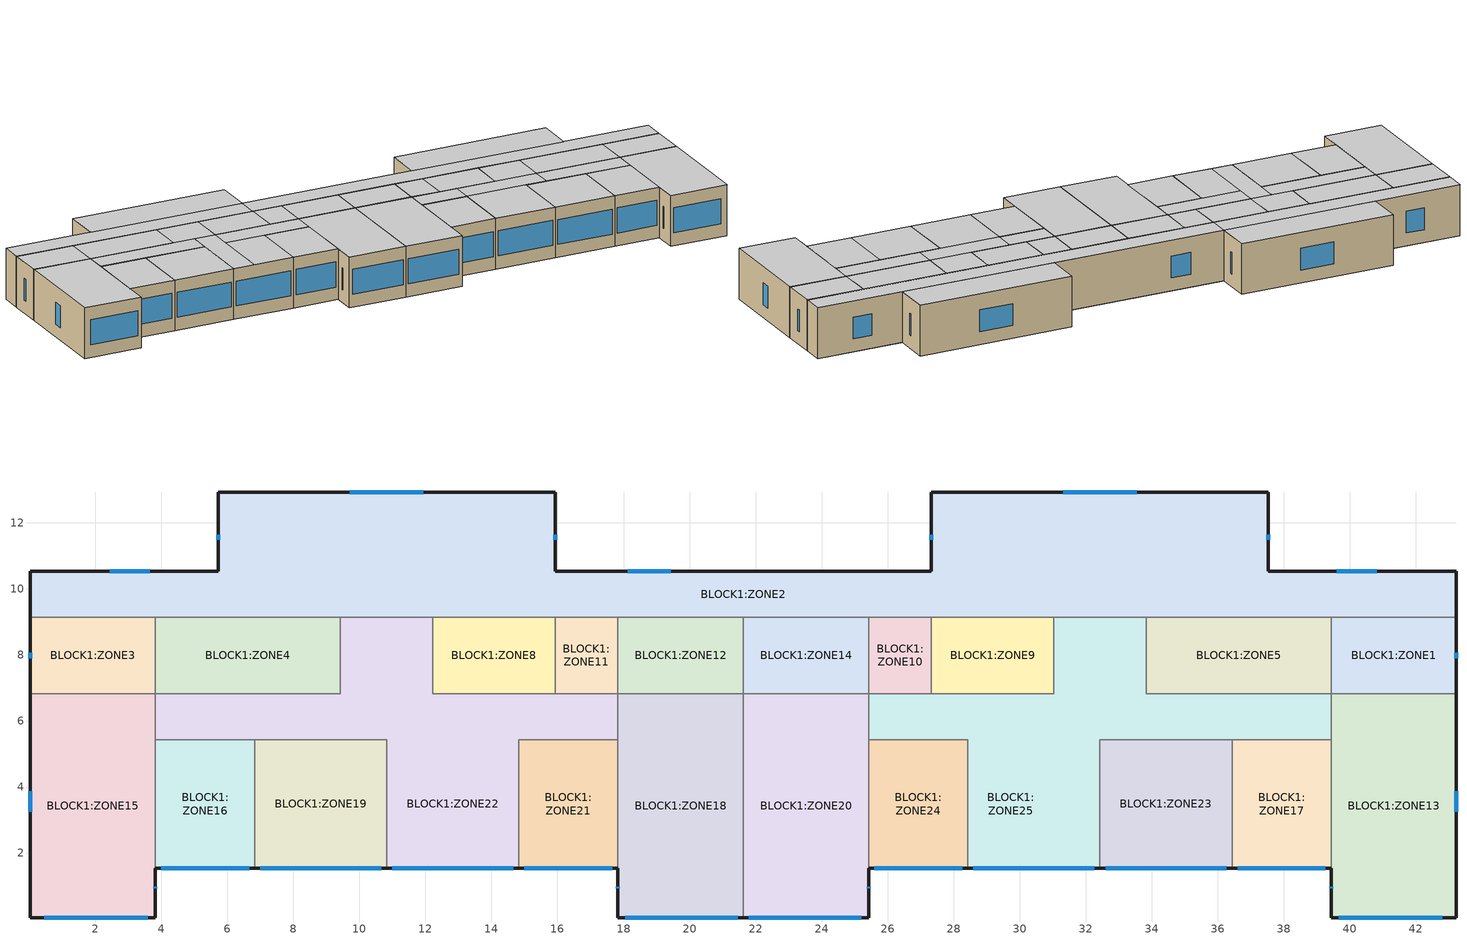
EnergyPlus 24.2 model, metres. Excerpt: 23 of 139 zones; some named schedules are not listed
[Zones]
BLOCK1:ZONE3
 floor ground (Project ground floor): 3.82,6.83 0.03,6.83 0.03,9.14 3.82,9.14 z0
 wall outside (XIAN_Wenjiaoyuan_22_Wall): 0.03,9.14 0.03,6.83 z0:3.3
 wall to BLOCK1:ZONE4 (Project partition): 3.82,6.83 3.82,9.14 z0:3.3
 wall to BLOCK1:ZONE2 (Project partition): 3.82,9.14 0.03,9.14 z0:3.3
 wall to BLOCK1:ZONE15 (Project partition): 0.03,6.83 3.82,6.83 z0:3.3
 window (XIAN_Wenjiaoyuan_22_ExternalWindows - 1001): 0.03,8.06 0.03,7.91 z0.84:2.26
 ceiling to BLOCK2:ZONE3 (XIAN_Wenjiaoyuan_22_InternalFloor_Reversed): 0.03,6.83 3.82,6.83 3.82,9.14 0.03,9.14 z3.3
BLOCK1:ZONE4
 floor ground (Project ground floor): 9.43,6.83 3.82,6.83 3.82,9.14 9.43,9.14 z0
 wall to BLOCK1:ZONE22 (Project partition_Rev): 3.82,6.83 9.43,6.83 9.43,9.14 z0:3.3
 wall to BLOCK1:ZONE2 (Project partition): 9.43,9.14 3.82,9.14 z0:3.3
 ceiling to BLOCK2:ZONE4 (XIAN_Wenjiaoyuan_22_InternalFloor_Reversed): 3.82,6.83 9.43,6.83 9.43,9.14 3.82,9.14 z3.3
BLOCK1:ZONE2
 floor ground (Project ground floor): 37.53,10.54 27.33,10.54 27.33,12.94 37.53,12.94 z0; 15.93,10.54 5.73,10.54 5.73,12.94 15.93,12.94 z0; 43.23,9.14 0.03,9.14 0.03,10.54 43.23,10.54 z0
 wall outside (XIAN_Wenjiaoyuan_22_Wall): 43.23,9.14 43.23,10.54 37.53,10.54 37.53,12.94 27.33,12.94 27.33,10.54 15.93,10.54 15.93,12.94 5.73,12.94 5.73,10.54 0.03,10.54 0.03,9.14 z0:3.3
 wall to BLOCK1:ZONE22 (Project partition_Rev): 9.43,9.14 12.23,9.14 z0:3.3
 wall to BLOCK1:ZONE8 (Project partition_Rev): 12.23,9.14 15.93,9.14 z0:3.3
 wall to BLOCK1:ZONE11 (Project partition_Rev): 15.93,9.14 17.83,9.14 z0:3.3
 wall to BLOCK1:ZONE12 (Project partition_Rev): 17.83,9.14 21.63,9.14 z0:3.3
 wall to BLOCK1:ZONE14 (Project partition_Rev): 21.63,9.14 25.43,9.14 z0:3.3
 wall to BLOCK1:ZONE10 (Project partition_Rev): 25.43,9.14 27.33,9.14 z0:3.3
 wall to BLOCK1:ZONE9 (Project partition_Rev): 27.33,9.14 31.03,9.14 z0:3.3
 wall to BLOCK1:ZONE25 (Project partition_Rev): 31.03,9.14 33.83,9.14 z0:3.3
 wall to BLOCK1:ZONE5 (Project partition_Rev): 33.83,9.14 39.43,9.14 z0:3.3
 wall to BLOCK1:ZONE1 (Project partition_Rev): 39.43,9.14 43.23,9.14 z0:3.3
 window (XIAN_Wenjiaoyuan_22_ExternalWindows - 1001): 40.82,10.54 39.6,10.54 / 37.53,11.49 37.53,11.64 / 33.54,12.94 31.31,12.94 / 27.33,11.64 27.33,11.49 / 15.93,11.49 15.93,11.64 / 11.94,12.94 9.71,12.94 / 5.73,11.64 5.73,11.49 / 3.65,10.54 2.43,10.54 z0.84:2.26
 window x2 (XIAN_Wenjiaoyuan_22_ExternalWindows - 1001): 19.43,10.54 18.13,10.54 z0.84:2.26
 ceiling to BLOCK2:ZONE2 (XIAN_Wenjiaoyuan_22_InternalFloor_Reversed): 27.33,10.54 37.53,10.54 37.53,12.94 27.33,12.94 z3.3; 15.93,9.14 43.23,9.14 43.23,10.54 15.93,10.54 z3.3; 5.73,10.54 15.93,10.54 15.93,12.94 5.73,12.94 z3.3; 0.03,9.14 15.93,9.14 15.93,10.54 0.03,10.54 z3.3
BLOCK1:ZONE15
 floor ground (Project ground floor): 3.82,0.03 0.03,0.03 0.03,6.83 3.82,6.83 z0
 wall outside (XIAN_Wenjiaoyuan_22_Wall): 0.03,6.83 0.03,0.03 3.82,0.03 3.82,1.53 z0:3.3
 wall to BLOCK1:ZONE22 (Project partition_Rev): 3.82,5.43 3.82,6.83 z0:3.3
 wall to BLOCK1:ZONE16 (Project partition): 3.82,1.53 3.82,5.43 z0:3.3
 window (XIAN_Wenjiaoyuan_22_ExternalWindows - 1001): 0.03,3.88 0.03,3.25 / 3.82,0.93 3.82,0.98 z0.84:2.26; 0.46,0.03 3.6,0.03 z0.84:2.47
 ceiling to BLOCK2:ZONE15 (XIAN_Wenjiaoyuan_22_InternalFloor_Reversed): 0.03,0.03 3.82,0.03 3.82,6.83 0.03,6.83 z3.3
BLOCK1:ZONE22
 floor ground (Project ground floor): 9.43,5.43 3.82,5.43 3.82,6.83 9.43,6.83 z0; 12.23,6.83 9.43,6.83 9.43,9.14 12.23,9.14 z0; 17.83,5.43 14.83,5.43 14.83,6.83 17.83,6.83 z0; 14.83,1.53 10.83,1.53 10.83,5.43 14.83,5.43 z0; 14.83,5.43 9.43,5.43 9.43,6.83 14.83,6.83 z0
 wall outside (XIAN_Wenjiaoyuan_22_Wall): 10.83,1.53 14.83,1.53 z0:3.3
 wall to BLOCK1:ZONE8 (Project partition): 15.93,6.83 12.23,6.83 12.23,9.14 z0:3.3
 wall to BLOCK1:ZONE16 (Project partition): 3.82,5.43 6.83,5.43 z0:3.3
 wall to BLOCK1:ZONE19 (Project partition): 6.83,5.43 10.83,5.43 10.83,1.53 z0:3.3
 wall to BLOCK1:ZONE21 (Project partition): 14.83,1.53 14.83,5.43 17.83,5.43 z0:3.3
 wall to BLOCK1:ZONE18 (Project partition): 17.83,5.43 17.83,6.83 z0:3.3
 wall to BLOCK1:ZONE11 (Project partition): 17.83,6.83 15.93,6.83 z0:3.3
 window (XIAN_Wenjiaoyuan_22_ExternalWindows - 1001): 11,1.53 14.66,1.53 z0.84:2.46
 ceiling to BLOCK2:ZONE22 (XIAN_Wenjiaoyuan_22_InternalFloor_Reversed): 12.23,1.53 14.83,1.53 14.83,5.43 12.23,5.43 z3.3; 12.23,5.43 17.83,5.43 17.83,6.83 12.23,6.83 z3.3; 9.43,6.83 12.23,6.83 12.23,9.14 9.43,9.14 z3.3; 3.82,5.43 10.83,5.43 10.82,6.83 3.82,6.83 z3.3; 10.83,1.53 12.23,1.53 12.23,6.83 10.82,6.83 z3.3
BLOCK1:ZONE8
 floor ground (Project ground floor): 15.93,6.83 12.23,6.83 12.23,9.14 15.93,9.14 z0
 wall to BLOCK1:ZONE11 (Project partition): 15.93,6.83 15.93,9.14 z0:3.3
 ceiling to BLOCK2:ZONE8 (XIAN_Wenjiaoyuan_22_InternalFloor_Reversed): 12.23,6.83 15.93,6.83 15.93,9.14 12.23,9.14 z3.3
BLOCK1:ZONE16
 floor ground (Project ground floor): 6.83,1.53 3.82,1.53 3.82,5.43 6.83,5.43 z0
 wall outside (XIAN_Wenjiaoyuan_22_Wall): 3.82,1.53 6.83,1.53 z0:3.3
 wall to BLOCK1:ZONE19 (Project partition): 6.83,1.53 6.83,5.43 z0:3.3
 window (XIAN_Wenjiaoyuan_22_ExternalWindows - 1001): 3.99,1.53 6.66,1.53 z0.84:2.48
 ceiling to BLOCK2:ZONE16 (XIAN_Wenjiaoyuan_22_InternalFloor_Reversed): 3.82,1.53 6.83,1.53 6.83,5.43 3.82,5.43 z3.3
BLOCK1:ZONE19
 floor ground (Project ground floor): 10.83,1.53 6.83,1.53 6.83,5.43 10.83,5.43 z0
 wall outside (XIAN_Wenjiaoyuan_22_Wall): 6.83,1.53 10.83,1.53 z0:3.3
 window (XIAN_Wenjiaoyuan_22_ExternalWindows - 1001): 7,1.53 10.66,1.53 z0.84:2.46
 ceiling to BLOCK2:ZONE19 (XIAN_Wenjiaoyuan_22_InternalFloor_Reversed): 6.83,1.53 10.83,1.53 10.83,5.43 6.83,5.43 z3.3
BLOCK1:ZONE21
 floor ground (Project ground floor): 17.83,1.53 14.83,1.53 14.83,5.43 17.83,5.43 z0
 wall outside (XIAN_Wenjiaoyuan_22_Wall): 14.83,1.53 17.83,1.53 z0:3.3
 wall to BLOCK1:ZONE18 (Project partition_Rev): 17.83,1.53 17.83,5.43 z0:3.3
 window (XIAN_Wenjiaoyuan_22_ExternalWindows - 1001): 15,1.53 17.66,1.53 z0.84:2.48
 ceiling to BLOCK2:ZONE21 (XIAN_Wenjiaoyuan_22_InternalFloor_Reversed): 14.83,1.53 17.83,1.53 17.83,5.43 14.83,5.43 z3.3
BLOCK1:ZONE18
 floor ground (Project ground floor): 21.63,0.03 17.83,0.03 17.83,6.83 21.63,6.83 z0
 wall outside (XIAN_Wenjiaoyuan_22_Wall): 17.83,1.53 17.83,0.03 21.63,0.03 z0:3.3
 wall to BLOCK1:ZONE12 (Project partition_Rev): 21.63,6.83 17.83,6.83 z0:3.3
 wall to BLOCK1:ZONE20 (Project partition): 21.63,0.03 21.63,6.83 z0:3.3
 window (XIAN_Wenjiaoyuan_22_ExternalWindows - 1001): 17.83,0.98 17.83,0.93 z0.84:2.26; 18.06,0.03 21.46,0.03 z0.84:2.46
 ceiling to BLOCK2:ZONE18 (XIAN_Wenjiaoyuan_22_InternalFloor_Reversed): 17.83,0.03 21.63,0.03 21.63,6.83 17.83,6.83 z3.3
BLOCK1:ZONE11
 floor ground (Project ground floor): 17.83,6.83 15.93,6.83 15.93,9.14 17.83,9.14 z0
 wall to BLOCK1:ZONE12 (Project partition): 17.83,6.83 17.83,9.14 z0:3.3
 ceiling to BLOCK2:ZONE11 (XIAN_Wenjiaoyuan_22_InternalFloor_Reversed): 15.93,6.83 17.83,6.83 17.83,9.14 15.93,9.14 z3.3
BLOCK1:ZONE12
 floor ground (Project ground floor): 21.63,6.83 17.83,6.83 17.83,9.14 21.63,9.14 z0
 wall to BLOCK1:ZONE14 (Project partition): 21.63,6.83 21.63,9.14 z0:3.3
 ceiling to BLOCK2:ZONE12 (XIAN_Wenjiaoyuan_22_InternalFloor_Reversed): 17.83,6.83 21.63,6.83 21.63,9.14 17.83,9.14 z3.3
BLOCK1:ZONE14
 floor ground (Project ground floor): 25.43,6.83 21.63,6.83 21.63,9.14 25.43,9.14 z0
 wall to BLOCK1:ZONE10 (Project partition): 25.43,6.83 25.43,9.14 z0:3.3
 wall to BLOCK1:ZONE20 (Project partition): 21.63,6.83 25.43,6.83 z0:3.3
 ceiling to BLOCK2:ZONE14 (XIAN_Wenjiaoyuan_22_InternalFloor_Reversed): 21.63,6.83 25.43,6.83 25.43,9.14 21.63,9.14 z3.3
BLOCK1:ZONE10
 floor ground (Project ground floor): 27.33,6.83 25.43,6.83 25.43,9.14 27.33,9.14 z0
 wall to BLOCK1:ZONE9 (Project partition): 27.33,6.83 27.33,9.14 z0:3.3
 wall to BLOCK1:ZONE25 (Project partition_Rev): 25.43,6.83 27.33,6.83 z0:3.3
 ceiling to BLOCK2:ZONE10 (XIAN_Wenjiaoyuan_22_InternalFloor_Reversed): 25.43,6.83 27.33,6.83 27.33,9.14 25.43,9.14 z3.3
BLOCK1:ZONE20
 floor ground (Project ground floor): 25.43,0.03 21.63,0.03 21.63,6.83 25.43,6.83 z0
 wall outside (XIAN_Wenjiaoyuan_22_Wall): 21.63,0.03 25.43,0.03 25.43,1.53 z0:3.3
 wall to BLOCK1:ZONE25 (Project partition_Rev): 25.43,5.43 25.43,6.83 z0:3.3
 wall to BLOCK1:ZONE24 (Project partition): 25.43,1.53 25.43,5.43 z0:3.3
 window (XIAN_Wenjiaoyuan_22_ExternalWindows - 1001): 21.8,0.03 25.2,0.03 z0.84:2.46; 25.43,0.93 25.43,0.98 z0.84:2.26
 ceiling to BLOCK2:ZONE20 (XIAN_Wenjiaoyuan_22_InternalFloor_Reversed): 21.63,0.03 25.43,0.03 25.43,6.83 21.63,6.83 z3.3
BLOCK1:ZONE9
 floor ground (Project ground floor): 31.03,6.83 27.33,6.83 27.33,9.14 31.03,9.14 z0
 wall to BLOCK1:ZONE25 (Project partition_Rev): 27.33,6.83 31.03,6.83 31.03,9.14 z0:3.3
 ceiling to BLOCK2:ZONE9 (XIAN_Wenjiaoyuan_22_InternalFloor_Reversed): 27.33,6.83 31.03,6.83 31.03,9.14 27.33,9.14 z3.3
BLOCK1:ZONE25
 floor ground (Project ground floor): 31.03,1.53 28.43,1.53 28.43,5.43 31.03,5.43 z0; 31.03,5.43 25.43,5.43 25.43,6.83 31.03,6.83 z0; 33.83,6.83 31.03,6.83 31.03,9.14 33.83,9.14 z0; 39.43,5.43 32.43,5.43 32.43,6.83 39.43,6.83 z0; 32.43,1.53 31.03,1.53 31.03,6.83 32.43,6.83 z0
 wall outside (XIAN_Wenjiaoyuan_22_Wall): 28.43,1.53 32.43,1.53 z0:3.3
 wall to BLOCK1:ZONE5 (Project partition): 39.43,6.83 33.83,6.83 33.83,9.14 z0:3.3
 wall to BLOCK1:ZONE24 (Project partition): 25.43,5.43 28.43,5.43 28.43,1.53 z0:3.3
 wall to BLOCK1:ZONE23 (Project partition): 32.43,1.53 32.43,5.43 36.43,5.43 z0:3.3
 wall to BLOCK1:ZONE17 (Project partition): 36.43,5.43 39.43,5.43 z0:3.3
 wall to BLOCK1:ZONE13 (Project partition): 39.43,5.43 39.43,6.83 z0:3.3
 window (XIAN_Wenjiaoyuan_22_ExternalWindows - 1001): 28.6,1.53 32.26,1.53 z0.84:2.46
 ceiling to BLOCK2:ZONE25 (XIAN_Wenjiaoyuan_22_InternalFloor_Reversed): 33.83,5.43 39.43,5.43 39.43,6.83 33.83,6.83 z3.3; 31.03,6.83 33.83,6.83 33.83,9.14 31.03,9.14 z3.3; 25.43,5.43 28.43,5.43 28.43,6.83 25.43,6.83 z3.3; 28.43,1.53 32.43,1.53 32.43,5.43 28.43,5.43 z3.3; 28.43,5.43 33.83,5.43 33.83,6.83 28.43,6.83 z3.3
BLOCK1:ZONE5
 floor ground (Project ground floor): 39.43,6.83 33.83,6.83 33.83,9.14 39.43,9.14 z0
 wall to BLOCK1:ZONE1 (Project partition): 39.43,6.83 39.43,9.14 z0:3.3
 ceiling to BLOCK2:ZONE5 (XIAN_Wenjiaoyuan_22_InternalFloor_Reversed): 33.83,6.83 39.43,6.83 39.43,9.14 33.83,9.14 z3.3
BLOCK1:ZONE24
 floor ground (Project ground floor): 28.43,1.53 25.43,1.53 25.43,5.43 28.43,5.43 z0
 wall outside (XIAN_Wenjiaoyuan_22_Wall): 25.43,1.53 28.43,1.53 z0:3.3
 window (XIAN_Wenjiaoyuan_22_ExternalWindows - 1001): 25.6,1.53 28.26,1.53 z0.84:2.48
 ceiling to BLOCK2:ZONE24 (XIAN_Wenjiaoyuan_22_InternalFloor_Reversed): 25.43,1.53 28.43,1.53 28.43,5.43 25.43,5.43 z3.3
BLOCK1:ZONE23
 floor ground (Project ground floor): 36.43,1.53 32.43,1.53 32.43,5.43 36.43,5.43 z0
 wall outside (XIAN_Wenjiaoyuan_22_Wall): 32.43,1.53 36.43,1.53 z0:3.3
 wall to BLOCK1:ZONE17 (Project partition): 36.43,1.53 36.43,5.43 z0:3.3
 window (XIAN_Wenjiaoyuan_22_ExternalWindows - 1001): 32.6,1.53 36.26,1.53 z0.84:2.46
 ceiling to BLOCK2:ZONE23 (XIAN_Wenjiaoyuan_22_InternalFloor_Reversed): 32.43,1.53 36.43,1.53 36.43,5.43 32.43,5.43 z3.3
BLOCK1:ZONE17
 floor ground (Project ground floor): 39.43,1.53 36.43,1.53 36.43,5.43 39.43,5.43 z0
 wall outside (XIAN_Wenjiaoyuan_22_Wall): 36.43,1.53 39.43,1.53 z0:3.3
 wall to BLOCK1:ZONE13 (Project partition_Rev): 39.43,1.53 39.43,5.43 z0:3.3
 window (XIAN_Wenjiaoyuan_22_ExternalWindows - 1001): 36.6,1.53 39.26,1.53 z0.84:2.48
 ceiling to BLOCK2:ZONE17 (XIAN_Wenjiaoyuan_22_InternalFloor_Reversed): 36.43,1.53 39.43,1.53 39.43,5.43 36.43,5.43 z3.3
BLOCK1:ZONE13
 floor ground (Project ground floor): 43.23,0.03 39.43,0.03 39.43,6.83 43.23,6.83 z0
 wall outside (XIAN_Wenjiaoyuan_22_Wall): 39.43,1.53 39.43,0.03 43.23,0.03 43.23,6.83 z0:3.3
 wall to BLOCK1:ZONE1 (Project partition_Rev): 43.23,6.83 39.43,6.83 z0:3.3
 window (XIAN_Wenjiaoyuan_22_ExternalWindows - 1001): 43.23,3.25 43.23,3.88 / 39.43,0.98 39.43,0.93 z0.84:2.26; 39.66,0.03 42.8,0.03 z0.84:2.47
 ceiling to BLOCK2:ZONE13 (XIAN_Wenjiaoyuan_22_InternalFloor_Reversed): 39.43,0.03 43.23,0.03 43.23,6.83 39.43,6.83 z3.3
BLOCK1:ZONE1
 floor ground (Project ground floor): 43.23,6.83 39.43,6.83 39.43,9.14 43.23,9.14 z0
 wall outside (XIAN_Wenjiaoyuan_22_Wall): 43.23,6.83 43.23,9.14 z0:3.3
 window (XIAN_Wenjiaoyuan_22_ExternalWindows - 1001): 43.23,7.91 43.23,8.06 z0.84:2.26
 ceiling to BLOCK2:ZONE1 (XIAN_Wenjiaoyuan_22_InternalFloor_Reversed): 39.43,6.83 43.23,6.83 43.23,9.14 39.43,9.14 z3.3
[Site:Location]
XIAN_Wenjiaoyuan_22 (01-01:31-12)  (01-01:31-12): Latitude {deg}=34.3; Longitude {deg}=108.93; Time Zone {hr}=8; Elevation {m}=479
[Site:GroundTemperature:BuildingSurface]
18, 18, 18, 18, 18, 18, 18, 18, 18, 18, 18, 18
[Site:GroundTemperature:Deep]
14, 14, 14, 14, 14, 14, 14, 14, 14, 14, 14, 14
[Site:GroundTemperature:Shallow]
14, 14, 14, 14, 14, 14, 14, 14, 14, 14, 14, 14
[Site:GroundTemperature:FCfactorMethod]
2.95, 1.86, 3.8, 6.83, 14.77, 20.89, 25.02, 26.28, 24.14, 19.38, 13.03, 7.13
[Site:GroundReflectance]
0.2, 0.2, 0.2, 0.2, 0.2, 0.2, 0.2, 0.2, 0.2, 0.2, 0.2, 0.2
[Site:GroundReflectance:SnowModifier]
2, 2
[SizingPeriod:DesignDay] Day of Month=15; Day Type=SummerDesignDay; Humidity Condition Type=WetBulb; Barometric Pressure {Pa}=95701.4; Wind Speed {m/s}=0; Wind Direction {deg}=0; Rain Indicator=No; Snow Indicator=No; Daylight Saving Time Indicator=No; Solar Model Indicator=ASHRAEClearSky; Sky Clearness=0.98
Name | Month | Maximum Dry-Bulb Temperature {C} | Daily Dry-Bulb Temperature Range {deltaC} | Wetbulb or DewPoint at Maximum Dry-Bulb {C}
Summer Design Day in XIAN_Wenjiaoyuan_22 (01-01:31-12) Jun | 6 | 38.1 | 15 | 20.8
Summer Design Day in XIAN_Wenjiaoyuan_22 (01-01:31-12) Jul | 7 | 37.8 | 12.1 | 24
Summer Design Day in XIAN_Wenjiaoyuan_22 (01-01:31-12) Aug | 8 | 36 | 10.7 | 25.3
Summer Design Day in XIAN_Wenjiaoyuan_22 (01-01:31-12) Sep | 9 | 34.2 | 12.2 | 23.4
[Site:Precipitation]
Precipitation Model Type=ScheduleAndDesignLevel; Design Level for Total Annual Precipitation {m/yr}=0.75; Precipitation Rates Schedule=Site Precipitation Schedule; Average Total Annual Precipitation {m/yr}=0.75
[Building]
Building 1: North Axis {deg}=0; Terrain=Suburbs; Loads Convergence Tolerance Value {W}=.04; Temperature Convergence Tolerance Value {deltaC}=.4; Solar Distribution=FullExterior; Maximum Number of Warmup Days=25; Minimum Number of Warmup Days=6
[Material:NoMass] Roughness=Rough; Thermal Resistance {m2-K/W}=.15; Thermal Absorptance=0.9; Solar Absorptance=0.7; Visible Absorptance=0.7
5_RVAL_2; 6_RVAL_2
[Construction]
Project ground floor: Urea Formaldehyde Foam_.1327, Cast Concrete_.1, Floor/Roof Screed_.07, Timber Flooring_.03
XIAN_Wenjiaoyuan_22_InternalFloor_Reversed: XIAN_Wenjiaoyuan_22_InternalFloor_1_.02, XIAN_Wenjiaoyuan_22_InternalFloor_3_.1, XIAN_Wenjiaoyuan_22_InternalFloor_2_.12, XIAN_Wenjiaoyuan_22_InternalFloor_1_.03, XIAN_Wenjiaoyuan_22_InternalFloor_1_.02
Project partition: Gypsum Plasterboard_.025, 5_RVAL_2, Gypsum Plasterboard_.025
Project partition_Rev: Gypsum Plasterboard_.025, 6_RVAL_2, Gypsum Plasterboard_.025
XIAN_Wenjiaoyuan_22_Wall: XIAN_Wenjiaoyuan_22_Wall_1_.1, XIAN_Wenjiaoyuan_22_Wall_2_.02, XIAN_Wenjiaoyuan_22_Wall_3_.2, XIAN_Wenjiaoyuan_22_Wall_4_.015
XIAN_Wenjiaoyuan_22_ExternalWindows - 1001: Simple XIAN_Wenjiaoyuan_22_ExternalWindows - 1001
[Material] Roughness=Rough
Name | Thickness {m} | Conductivity {W/m-K} | Density {kg/m3} | Specific Heat {J/kg-K} | Thermal Absorptance | Solar Absorptance | Visible Absorptance
Urea Formaldehyde Foam_.1327 | .1327 | 0.04 | 10 | 1400 | 0.9 | 0.6 | 0.6
Cast Concrete_.1 | .1 | 1.13 | 2000 | 1000 | 0.9 | 0.6 | 0.6
Floor/Roof Screed_.07 | .07 | 0.41 | 1200 | 840 | 0.9 | 0.73 | 0.73
Timber Flooring_.03 | .03 | 0.14 | 650 | 1200 | 0.9 | 0.78 | 0.78
XIAN_Wenjiaoyuan_22_InternalFloor_1_.02 | .02 | 1.28 | 2100 | 840 | .9 | .6 | .6
XIAN_Wenjiaoyuan_22_InternalFloor_3_.1 | .1 | .041 | 500 | 840 | .9 | .6 | .6
XIAN_Wenjiaoyuan_22_InternalFloor_2_.12 | .12 | 1.74 | 500 | 840 | .9 | .6 | .6
XIAN_Wenjiaoyuan_22_InternalFloor_1_.03 | .03 | 1.28 | 2100 | 840 | .9 | .6 | .6
Gypsum Plasterboard_.025 | .025 | 0.25 | 900 | 1000 | 0.9 | 0.5 | 0.5
XIAN_Wenjiaoyuan_22_Wall_1_.1 | .1 | .041 | 1700 | 800 | .9 | .7 | .7
XIAN_Wenjiaoyuan_22_Wall_2_.02 | .02 | 1.28 | 35 | 1400 | .9 | .6 | .6
XIAN_Wenjiaoyuan_22_Wall_3_.2 | .2 | 1.74 | 1400 | 1000 | .9 | .6 | .6
XIAN_Wenjiaoyuan_22_Wall_4_.015 | .015 | 1.28 | 1000 | 1000 | .9 | .5 | .5
[WindowMaterial:SimpleGlazingSystem]
Simple XIAN_Wenjiaoyuan_22_ExternalWindows - 1001: U-Factor {W/m2-K}=1.76; Solar Heat Gain Coefficient=.33; Visible Transmittance=.8
[Zone] Type=1; Multiplier=1; Zone Inside Convection Algorithm=TARP; Part of Total Floor Area=Yes
Name | Volume {m3} | Floor Area {m2}
BLOCK1:ZONE3 | 24.0832 | 7.2979
BLOCK1:ZONE4 | 38.7282 | 11.7358
BLOCK1:ZONE22 | 123.5325 | 37.4341
BLOCK1:ZONE8 | 25.2243 | 7.6437
BLOCK1:ZONE11 | 12.4591 | 3.7755
BLOCK1:ZONE12 | 25.916 | 7.8533
BLOCK1:ZONE14 | 25.9496 | 7.8635
BLOCK1:ZONE10 | 12.4255 | 3.7653
BLOCK1:ZONE9 | 25.258 | 7.6539
BLOCK1:ZONE25 | 123.4521 | 37.4097
BLOCK1:ZONE5 | 38.6974 | 11.7265
BLOCK1:ZONE1 | 24.0757 | 7.2957
BLOCK1:ZONE15 | 70.2531 | 21.2888
BLOCK1:ZONE18 | 75.7157 | 22.9441
BLOCK1:ZONE20 | 75.7674 | 22.9598
BLOCK1:ZONE13 | 70.2309 | 21.2821
BLOCK1:ZONE16 | 32.8489 | 9.9542
BLOCK1:ZONE19 | 44.3055 | 13.4259
BLOCK1:ZONE21 | 32.8016 | 9.9399
BLOCK1:ZONE24 | 32.822 | 9.9461
BLOCK1:ZONE23 | 44.3384 | 13.4359
BLOCK1:ZONE17 | 32.8133 | 9.9434
BLOCK1:ZONE2 | 289.8302 | 87.8273
[PEOPLE] Number of People Calculation Method=People/Area; Fraction Radiant=.3; Sensible Heat Fraction=AutoCalculate; Carbon Dioxide Generation Rate {m3/s-W}=3.82e-08; Enable ASHRAE 55 Comfort Warnings=No; Mean Radiant Temperature Calculation Type=EnclosureAveraged; Work Efficiency Schedule=Work efficiency; Clothing Insulation Calculation Method=ClothingInsulationSchedule; Air Velocity Schedule=Default Air Velocity for Comfort Calculations
Name | Zone or ZoneList or Space or SpaceList | Number of People Schedule | People per Floor Area {person/m2} | Activity Level Schedule | Clothing Insulation Schedule
People BLOCK1:ZONE3 | BLOCK1:ZONE3 | Dwell_DomBath_Occ | 0.0187368 | Activity Schedule 5009 | Clothing Schedule 5009
People BLOCK1:ZONE4 | BLOCK1:ZONE4 | Dwell_DomKitchen_Occ | 0.0237037 | Activity Schedule 5016 | Clothing Schedule 5016
People BLOCK1:ZONE22 | BLOCK1:ZONE22 | Dwell_DomLounge_Occ | 0.0187563 | Activity Schedule 5023 | Clothing Schedule 5023
People BLOCK1:ZONE8 | BLOCK1:ZONE8 | Dwell_DomBed_Occ | 0.0229388 | Activity Schedule 5040 | Clothing Schedule 5040
People BLOCK1:ZONE11 | BLOCK1:ZONE11 | Dwell_DomToilet_Occ | 0.0243172 | Activity Schedule 5047 | Clothing Schedule 5047
People BLOCK1:ZONE12 | BLOCK1:ZONE12 | Dwell_DomBath_Occ | 0.0187368 | Activity Schedule 5054 | Clothing Schedule 5054
People BLOCK1:ZONE14 | BLOCK1:ZONE14 | Dwell_DomBath_Occ | 0.0187368 | Activity Schedule 5061 | Clothing Schedule 5061
People BLOCK1:ZONE10 | BLOCK1:ZONE10 | Dwell_DomToilet_Occ | 0.0243172 | Activity Schedule 5068 | Clothing Schedule 5068
People BLOCK1:ZONE9 | BLOCK1:ZONE9 | Dwell_DomBed_Occ | 0.0229388 | Activity Schedule 5075 | Clothing Schedule 5075
People BLOCK1:ZONE25 | BLOCK1:ZONE25 | Dwell_DomLounge_Occ | 0.0187563 | Activity Schedule 5082 | Clothing Schedule 5082
People BLOCK1:ZONE5 | BLOCK1:ZONE5 | Dwell_DomKitchen_Occ | 0.0237037 | Activity Schedule 5099 | Clothing Schedule 5099
People BLOCK1:ZONE1 | BLOCK1:ZONE1 | Dwell_DomBath_Occ | 0.0187368 | Activity Schedule 5106 | Clothing Schedule 5106
People BLOCK1:ZONE15 | BLOCK1:ZONE15 | Dwell_DomBed_Occ | 0.0229388 | Activity Schedule 5113 | Clothing Schedule 5113
People BLOCK1:ZONE18 | BLOCK1:ZONE18 | Dwell_DomBed_Occ | 0.0229388 | Activity Schedule 5122 | Clothing Schedule 5122
People BLOCK1:ZONE20 | BLOCK1:ZONE20 | Dwell_DomBed_Occ | 0.0229388 | Activity Schedule 5131 | Clothing Schedule 5131
People BLOCK1:ZONE13 | BLOCK1:ZONE13 | Dwell_DomBed_Occ | 0.0229388 | Activity Schedule 5140 | Clothing Schedule 5140
People BLOCK1:ZONE16 | BLOCK1:ZONE16 | Dwell_DomBed_Occ | 0.0229388 | Activity Schedule 5149 | Clothing Schedule 5149
People BLOCK1:ZONE19 | BLOCK1:ZONE19 | Dwell_DomDining_Occ | .0169163 | Activity Schedule 5156 | Clothing Schedule 5156
People BLOCK1:ZONE21 | BLOCK1:ZONE21 | Dwell_DomBed_Occ | 0.0229388 | Activity Schedule 5163 | Clothing Schedule 5163
People BLOCK1:ZONE24 | BLOCK1:ZONE24 | Dwell_DomBed_Occ | 0.0229388 | Activity Schedule 5170 | Clothing Schedule 5170
People BLOCK1:ZONE23 | BLOCK1:ZONE23 | Dwell_DomDining_Occ | .0169163 | Activity Schedule 5177 | Clothing Schedule 5177
People BLOCK1:ZONE17 | BLOCK1:ZONE17 | Dwell_DomBed_Occ | 0.0229388 | Activity Schedule 5184 | Clothing Schedule 5184
[Lights] Design Level Calculation Method=Watts/Area; Return Air Fraction=0; Fraction Radiant=.42; Fraction Visible=.18; Fraction Replaceable=1
Name | Zone or ZoneList or Space or SpaceList | Schedule | Watts per Floor Area {W/m2}
BLOCK1:ZONE3 General lighting | BLOCK1:ZONE3 | Dwell_DomBath_Light | 7.5
BLOCK1:ZONE4 General lighting | BLOCK1:ZONE4 | Dwell_DomKitchen_Light | 7.5
BLOCK1:ZONE22 General lighting | BLOCK1:ZONE22 | Dwell_DomLounge_Light | 2.5
BLOCK1:ZONE8 General lighting | BLOCK1:ZONE8 | Dwell_DomBed_Light | 5
BLOCK1:ZONE11 General lighting | BLOCK1:ZONE11 | Dwell_DomToilet_Light | 5
BLOCK1:ZONE12 General lighting | BLOCK1:ZONE12 | Dwell_DomBath_Light | 7.5
BLOCK1:ZONE14 General lighting | BLOCK1:ZONE14 | Dwell_DomBath_Light | 7.5
BLOCK1:ZONE10 General lighting | BLOCK1:ZONE10 | Dwell_DomToilet_Light | 5
BLOCK1:ZONE9 General lighting | BLOCK1:ZONE9 | Dwell_DomBed_Light | 5
BLOCK1:ZONE25 General lighting | BLOCK1:ZONE25 | Dwell_DomLounge_Light | 2.5
BLOCK1:ZONE5 General lighting | BLOCK1:ZONE5 | Dwell_DomKitchen_Light | 7.5
BLOCK1:ZONE1 General lighting | BLOCK1:ZONE1 | Dwell_DomBath_Light | 7.5
BLOCK1:ZONE15 General lighting | BLOCK1:ZONE15 | Dwell_DomBed_Light | 5
BLOCK1:ZONE18 General lighting | BLOCK1:ZONE18 | Dwell_DomBed_Light | 5
BLOCK1:ZONE20 General lighting | BLOCK1:ZONE20 | Dwell_DomBed_Light | 5
BLOCK1:ZONE13 General lighting | BLOCK1:ZONE13 | Dwell_DomBed_Light | 5
BLOCK1:ZONE16 General lighting | BLOCK1:ZONE16 | Dwell_DomBed_Light | 5
BLOCK1:ZONE19 General lighting | BLOCK1:ZONE19 | Dwell_DomDining_Light | 2.5
BLOCK1:ZONE21 General lighting | BLOCK1:ZONE21 | Dwell_DomBed_Light | 5
BLOCK1:ZONE24 General lighting | BLOCK1:ZONE24 | Dwell_DomBed_Light | 5
BLOCK1:ZONE23 General lighting | BLOCK1:ZONE23 | Dwell_DomDining_Light | 2.5
BLOCK1:ZONE17 General lighting | BLOCK1:ZONE17 | Dwell_DomBed_Light | 5
BLOCK1:ZONE2 General lighting | BLOCK1:ZONE2 | 8:00 - 18:00 Mon - Sat | 7.5
[OtherEquipment] Fuel Type=Electricity; Design Level Calculation Method=Watts/Area; Fraction Latent=0; Fraction Radiant=.2; Fraction Lost=0; Carbon Dioxide Generation Rate {m3/s-W}=0
Name | Zone or ZoneList or Space or SpaceList | Schedule | Power per Floor Area {W/m2}
BLOCK1:ZONE3 Equipment gain | BLOCK1:ZONE3 | Dwell_DomBath_Equip | 1.67
BLOCK1:ZONE4 Equipment gain | BLOCK1:ZONE4 | Dwell_DomKitchen_Equip | 30.28
BLOCK1:ZONE22 Equipment gain | BLOCK1:ZONE22 | Dwell_DomLounge_Equip | 3.9
BLOCK1:ZONE8 Equipment gain | BLOCK1:ZONE8 | Dwell_DomBed_Equip | 3.58
BLOCK1:ZONE11 Equipment gain | BLOCK1:ZONE11 | Dwell_DomToilet_Equip | 1.61
BLOCK1:ZONE12 Equipment gain | BLOCK1:ZONE12 | Dwell_DomBath_Equip | 1.67
BLOCK1:ZONE14 Equipment gain | BLOCK1:ZONE14 | Dwell_DomBath_Equip | 1.67
BLOCK1:ZONE10 Equipment gain | BLOCK1:ZONE10 | Dwell_DomToilet_Equip | 1.61
BLOCK1:ZONE9 Equipment gain | BLOCK1:ZONE9 | Dwell_DomBed_Equip | 3.58
BLOCK1:ZONE25 Equipment gain | BLOCK1:ZONE25 | Dwell_DomLounge_Equip | 3.9
BLOCK1:ZONE5 Equipment gain | BLOCK1:ZONE5 | Dwell_DomKitchen_Equip | 30.28
BLOCK1:ZONE1 Equipment gain | BLOCK1:ZONE1 | Dwell_DomBath_Equip | 1.67
BLOCK1:ZONE15 Equipment gain | BLOCK1:ZONE15 | Dwell_DomBed_Equip | 3.58
BLOCK1:ZONE18 Equipment gain | BLOCK1:ZONE18 | Dwell_DomBed_Equip | 3.58
BLOCK1:ZONE20 Equipment gain | BLOCK1:ZONE20 | Dwell_DomBed_Equip | 3.58
BLOCK1:ZONE13 Equipment gain | BLOCK1:ZONE13 | Dwell_DomBed_Equip | 3.58
BLOCK1:ZONE16 Equipment gain | BLOCK1:ZONE16 | Dwell_DomBed_Equip | 3.58
BLOCK1:ZONE19 Equipment gain | BLOCK1:ZONE19 | Dwell_DomDining_Equip | 3.06
BLOCK1:ZONE21 Equipment gain | BLOCK1:ZONE21 | Dwell_DomBed_Equip | 3.58
BLOCK1:ZONE24 Equipment gain | BLOCK1:ZONE24 | Dwell_DomBed_Equip | 3.58
BLOCK1:ZONE23 Equipment gain | BLOCK1:ZONE23 | Dwell_DomDining_Equip | 3.06
BLOCK1:ZONE17 Equipment gain | BLOCK1:ZONE17 | Dwell_DomBed_Equip | 3.58
[ZoneInfiltration:DesignFlowRate] Schedule=On 24/7; Design Flow Rate Calculation Method=Flow/zone; Constant Term Coefficient=1; Temperature Term Coefficient=0; Velocity Term Coefficient=0; Velocity Squared Term Coefficient=0
Name | Zone or ZoneList or Space or SpaceList | Design Flow Rate {m3/s}
BLOCK1:ZONE3 Infiltration | BLOCK1:ZONE3 | .004683
BLOCK1:ZONE4 Infiltration | BLOCK1:ZONE4 | .00753
BLOCK1:ZONE22 Infiltration | BLOCK1:ZONE22 | .02402
BLOCK1:ZONE8 Infiltration | BLOCK1:ZONE8 | .004905
BLOCK1:ZONE11 Infiltration | BLOCK1:ZONE11 | .002423
BLOCK1:ZONE12 Infiltration | BLOCK1:ZONE12 | .005039
BLOCK1:ZONE14 Infiltration | BLOCK1:ZONE14 | .005046
BLOCK1:ZONE10 Infiltration | BLOCK1:ZONE10 | .002416
BLOCK1:ZONE9 Infiltration | BLOCK1:ZONE9 | .004911
BLOCK1:ZONE25 Infiltration | BLOCK1:ZONE25 | .024005
BLOCK1:ZONE5 Infiltration | BLOCK1:ZONE5 | .007524
BLOCK1:ZONE1 Infiltration | BLOCK1:ZONE1 | .004681
BLOCK1:ZONE15 Infiltration | BLOCK1:ZONE15 | .01366
BLOCK1:ZONE18 Infiltration | BLOCK1:ZONE18 | .014722
BLOCK1:ZONE20 Infiltration | BLOCK1:ZONE20 | .014733
BLOCK1:ZONE13 Infiltration | BLOCK1:ZONE13 | .013656
BLOCK1:ZONE16 Infiltration | BLOCK1:ZONE16 | .006387
BLOCK1:ZONE19 Infiltration | BLOCK1:ZONE19 | .008615
BLOCK1:ZONE21 Infiltration | BLOCK1:ZONE21 | .006378
BLOCK1:ZONE24 Infiltration | BLOCK1:ZONE24 | .006382
BLOCK1:ZONE23 Infiltration | BLOCK1:ZONE23 | .008621
BLOCK1:ZONE17 Infiltration | BLOCK1:ZONE17 | .00638
BLOCK1:ZONE2 Infiltration | BLOCK1:ZONE2 | .056356
[Sizing:Zone] Zone Cooling Design Supply Air Temperature Input Method=SupplyAirTemperature; Zone Cooling Design Supply Air Temperature {C}=12; Zone Cooling Design Supply Air Temperature Difference {deltaC}=0; Zone Heating Design Supply Air Temperature Input Method=SupplyAirTemperature; Zone Heating Design Supply Air Temperature {C}=35; Zone Heating Design Supply Air Temperature Difference {deltaC}=0; Zone Cooling Design Supply Air Humidity Ratio {kgWater/kgDryAir}=0.0077; Zone Heating Design Supply Air Humidity Ratio {kgWater/kgDryAir}=0.0156; Zone Heating Sizing Factor=1.25; Zone Cooling Sizing Factor=1.15; Cooling Design Air Flow Method=DesignDay; Cooling Minimum Air Flow Fraction=0; Heating Design Air Flow Method=DesignDay; Zone Load Sizing Method=Sensible Load Only No Latent Load; Zone Latent Cooling Design Supply Air Humidity Ratio Input Method=HumidityRatioDifference; Zone Cooling Design Supply Air Humidity Ratio Difference {kgWater/kgDryAir}=0.005; Zone Latent Heating Design Supply Air Humidity Ratio Input Method=HumidityRatioDifference; Zone Humidification Design Supply Air Humidity Ratio Difference {kgWater/kgDryAir}=0.005
Name | Design Specification Outdoor Air Object | Design Specification Zone Air Distribution Object
BLOCK1:ZONE3 | BLOCK1:ZONE3 | BLOCK1:ZONE3
BLOCK1:ZONE4 | BLOCK1:ZONE4 | BLOCK1:ZONE4
BLOCK1:ZONE22 | BLOCK1:ZONE22 | BLOCK1:ZONE22
BLOCK1:ZONE8 | BLOCK1:ZONE8 | BLOCK1:ZONE8
BLOCK1:ZONE11 | BLOCK1:ZONE11 | BLOCK1:ZONE11
BLOCK1:ZONE12 | BLOCK1:ZONE12 | BLOCK1:ZONE12
BLOCK1:ZONE14 | BLOCK1:ZONE14 | BLOCK1:ZONE14
BLOCK1:ZONE10 | BLOCK1:ZONE10 | BLOCK1:ZONE10
BLOCK1:ZONE9 | BLOCK1:ZONE9 | BLOCK1:ZONE9
BLOCK1:ZONE25 | BLOCK1:ZONE25 | BLOCK1:ZONE25
BLOCK1:ZONE5 | BLOCK1:ZONE5 | BLOCK1:ZONE5
BLOCK1:ZONE1 | BLOCK1:ZONE1 | BLOCK1:ZONE1
BLOCK1:ZONE15 | BLOCK1:ZONE15 | BLOCK1:ZONE15
BLOCK1:ZONE18 | BLOCK1:ZONE18 | BLOCK1:ZONE18
BLOCK1:ZONE20 | BLOCK1:ZONE20 | BLOCK1:ZONE20
BLOCK1:ZONE13 | BLOCK1:ZONE13 | BLOCK1:ZONE13
BLOCK1:ZONE16 | BLOCK1:ZONE16 | BLOCK1:ZONE16
BLOCK1:ZONE19 | BLOCK1:ZONE19 | BLOCK1:ZONE19
BLOCK1:ZONE21 | BLOCK1:ZONE21 | BLOCK1:ZONE21
BLOCK1:ZONE24 | BLOCK1:ZONE24 | BLOCK1:ZONE24
BLOCK1:ZONE23 | BLOCK1:ZONE23 | BLOCK1:ZONE23
BLOCK1:ZONE17 | BLOCK1:ZONE17 | BLOCK1:ZONE17
BLOCK1:ZONE2 | BLOCK1:ZONE2 | BLOCK1:ZONE2
[DesignSpecification:ZoneAirDistribution] Zone Air Distribution Effectiveness in Cooling Mode=1; Zone Air Distribution Effectiveness in Heating Mode=1
BLOCK1:ZONE3; BLOCK1:ZONE4; BLOCK1:ZONE22; BLOCK1:ZONE8; BLOCK1:ZONE11; BLOCK1:ZONE12; BLOCK1:ZONE14; BLOCK1:ZONE10; BLOCK1:ZONE9; BLOCK1:ZONE25; BLOCK1:ZONE5; BLOCK1:ZONE1; BLOCK1:ZONE15; BLOCK1:ZONE18; BLOCK1:ZONE20; BLOCK1:ZONE13; BLOCK1:ZONE16; BLOCK1:ZONE19; BLOCK1:ZONE21; BLOCK1:ZONE24; BLOCK1:ZONE23; BLOCK1:ZONE17; BLOCK1:ZONE2
[DesignSpecification:OutdoorAir] Outdoor Air Method=Sum; Outdoor Air Flow per Zone {m3/s}=0; Outdoor Air Flow Air Changes per Hour {1/hr}=0
Name | Outdoor Air Flow per Person {m3/s-person} | Outdoor Air Flow per Zone Floor Area {m3/s-m2} | Outdoor Air Schedule
BLOCK1:ZONE3; BLOCK1:ZONE12; BLOCK1:ZONE14; BLOCK1:ZONE1 | .012 | 0 | Dwell_DomBath_Occ
BLOCK1:ZONE4; BLOCK1:ZONE5 | .012 | 0 | Dwell_DomKitchen_Occ
BLOCK1:ZONE22; BLOCK1:ZONE25 | .01 | 0 | Dwell_DomLounge_Occ
BLOCK1:ZONE8; BLOCK1:ZONE9; BLOCK1:ZONE15; BLOCK1:ZONE18; BLOCK1:ZONE20; BLOCK1:ZONE13; BLOCK1:ZONE16; BLOCK1:ZONE21; BLOCK1:ZONE24; BLOCK1:ZONE17 | .01 | 0 | Dwell_DomBed_Occ
BLOCK1:ZONE11; BLOCK1:ZONE10 | .012 | 0 | Dwell_DomToilet_Occ
BLOCK1:ZONE19; BLOCK1:ZONE23 | .01 | 0 | Dwell_DomDining_Occ
BLOCK1:ZONE2 | .004 | .001 | Off 24/7
[ZoneControl:Thermostat] Control Type Schedule=Zone Control Type Sched
Name | Zone or ZoneList | Control 1
BLOCK1:ZONE3 Thermostat | BLOCK1:ZONE3 | Dual Setpoint - Zone BLOCK1:ZONE3
BLOCK1:ZONE4 Thermostat | BLOCK1:ZONE4 | Dual Setpoint - Zone BLOCK1:ZONE4
BLOCK1:ZONE22 Thermostat | BLOCK1:ZONE22 | Dual Setpoint - Zone BLOCK1:ZONE22
BLOCK1:ZONE8 Thermostat | BLOCK1:ZONE8 | Dual Setpoint - Zone BLOCK1:ZONE8
BLOCK1:ZONE11 Thermostat | BLOCK1:ZONE11 | Dual Setpoint - Zone BLOCK1:ZONE11
BLOCK1:ZONE12 Thermostat | BLOCK1:ZONE12 | Dual Setpoint - Zone BLOCK1:ZONE12
BLOCK1:ZONE14 Thermostat | BLOCK1:ZONE14 | Dual Setpoint - Zone BLOCK1:ZONE14
BLOCK1:ZONE10 Thermostat | BLOCK1:ZONE10 | Dual Setpoint - Zone BLOCK1:ZONE10
BLOCK1:ZONE9 Thermostat | BLOCK1:ZONE9 | Dual Setpoint - Zone BLOCK1:ZONE9
BLOCK1:ZONE25 Thermostat | BLOCK1:ZONE25 | Dual Setpoint - Zone BLOCK1:ZONE25
BLOCK1:ZONE5 Thermostat | BLOCK1:ZONE5 | Dual Setpoint - Zone BLOCK1:ZONE5
BLOCK1:ZONE1 Thermostat | BLOCK1:ZONE1 | Dual Setpoint - Zone BLOCK1:ZONE1
BLOCK1:ZONE15 Thermostat | BLOCK1:ZONE15 | Dual Setpoint - Zone BLOCK1:ZONE15
BLOCK1:ZONE18 Thermostat | BLOCK1:ZONE18 | Dual Setpoint - Zone BLOCK1:ZONE18
BLOCK1:ZONE20 Thermostat | BLOCK1:ZONE20 | Dual Setpoint - Zone BLOCK1:ZONE20
BLOCK1:ZONE13 Thermostat | BLOCK1:ZONE13 | Dual Setpoint - Zone BLOCK1:ZONE13
BLOCK1:ZONE16 Thermostat | BLOCK1:ZONE16 | Dual Setpoint - Zone BLOCK1:ZONE16
BLOCK1:ZONE19 Thermostat | BLOCK1:ZONE19 | Dual Setpoint - Zone BLOCK1:ZONE19
BLOCK1:ZONE21 Thermostat | BLOCK1:ZONE21 | Dual Setpoint - Zone BLOCK1:ZONE21
BLOCK1:ZONE24 Thermostat | BLOCK1:ZONE24 | Dual Setpoint - Zone BLOCK1:ZONE24
BLOCK1:ZONE23 Thermostat | BLOCK1:ZONE23 | Dual Setpoint - Zone BLOCK1:ZONE23
BLOCK1:ZONE17 Thermostat | BLOCK1:ZONE17 | Dual Setpoint - Zone BLOCK1:ZONE17
BLOCK1:ZONE2 Thermostat | BLOCK1:ZONE2 | Dual Setpoint - Zone BLOCK1:ZONE2
[ThermostatSetpoint:DualSetpoint]
Name | Heating Setpoint Temperature Schedule | Cooling Setpoint Temperature Schedule
Dual Setpoint - Zone BLOCK1:ZONE3 | BLOCK1:ZONE3 Heating Setpoint Schedule | BLOCK1:ZONE3 Cooling SP Sch
Dual Setpoint - Zone BLOCK1:ZONE4 | BLOCK1:ZONE4 Heating Setpoint Schedule | BLOCK1:ZONE4 Cooling SP Sch
Dual Setpoint - Zone BLOCK1:ZONE22 | BLOCK1:ZONE22 Heating Setpoint Schedule | BLOCK1:ZONE22 Cooling SP Sch
Dual Setpoint - Zone BLOCK1:ZONE8 | BLOCK1:ZONE8 Heating Setpoint Schedule | BLOCK1:ZONE8 Cooling SP Sch
Dual Setpoint - Zone BLOCK1:ZONE11 | BLOCK1:ZONE11 Heating Setpoint Schedule | BLOCK1:ZONE11 Cooling SP Sch
Dual Setpoint - Zone BLOCK1:ZONE12 | BLOCK1:ZONE12 Heating Setpoint Schedule | BLOCK1:ZONE12 Cooling SP Sch
Dual Setpoint - Zone BLOCK1:ZONE14 | BLOCK1:ZONE14 Heating Setpoint Schedule | BLOCK1:ZONE14 Cooling SP Sch
Dual Setpoint - Zone BLOCK1:ZONE10 | BLOCK1:ZONE10 Heating Setpoint Schedule | BLOCK1:ZONE10 Cooling SP Sch
Dual Setpoint - Zone BLOCK1:ZONE9 | BLOCK1:ZONE9 Heating Setpoint Schedule | BLOCK1:ZONE9 Cooling SP Sch
Dual Setpoint - Zone BLOCK1:ZONE25 | BLOCK1:ZONE25 Heating Setpoint Schedule | BLOCK1:ZONE25 Cooling SP Sch
Dual Setpoint - Zone BLOCK1:ZONE5 | BLOCK1:ZONE5 Heating Setpoint Schedule | BLOCK1:ZONE5 Cooling SP Sch
Dual Setpoint - Zone BLOCK1:ZONE1 | BLOCK1:ZONE1 Heating Setpoint Schedule | BLOCK1:ZONE1 Cooling SP Sch
Dual Setpoint - Zone BLOCK1:ZONE15 | BLOCK1:ZONE15 Heating Setpoint Schedule | BLOCK1:ZONE15 Cooling SP Sch
Dual Setpoint - Zone BLOCK1:ZONE18 | BLOCK1:ZONE18 Heating Setpoint Schedule | BLOCK1:ZONE18 Cooling SP Sch
Dual Setpoint - Zone BLOCK1:ZONE20 | BLOCK1:ZONE20 Heating Setpoint Schedule | BLOCK1:ZONE20 Cooling SP Sch
Dual Setpoint - Zone BLOCK1:ZONE13 | BLOCK1:ZONE13 Heating Setpoint Schedule | BLOCK1:ZONE13 Cooling SP Sch
Dual Setpoint - Zone BLOCK1:ZONE16 | BLOCK1:ZONE16 Heating Setpoint Schedule | BLOCK1:ZONE16 Cooling SP Sch
Dual Setpoint - Zone BLOCK1:ZONE19 | BLOCK1:ZONE19 Heating Setpoint Schedule | BLOCK1:ZONE19 Cooling SP Sch
Dual Setpoint - Zone BLOCK1:ZONE21 | BLOCK1:ZONE21 Heating Setpoint Schedule | BLOCK1:ZONE21 Cooling SP Sch
Dual Setpoint - Zone BLOCK1:ZONE24 | BLOCK1:ZONE24 Heating Setpoint Schedule | BLOCK1:ZONE24 Cooling SP Sch
Dual Setpoint - Zone BLOCK1:ZONE23 | BLOCK1:ZONE23 Heating Setpoint Schedule | BLOCK1:ZONE23 Cooling SP Sch
Dual Setpoint - Zone BLOCK1:ZONE17 | BLOCK1:ZONE17 Heating Setpoint Schedule | BLOCK1:ZONE17 Cooling SP Sch
Dual Setpoint - Zone BLOCK1:ZONE2 | BLOCK1:ZONE2 Heating Setpoint Schedule | BLOCK1:ZONE2 Cooling SP Sch
[Zone equipment]
BLOCK1:ZONE3: BLOCK1:ZONE3 Ideal Loads Air
BLOCK1:ZONE4: BLOCK1:ZONE4 Ideal Loads Air
BLOCK1:ZONE22: BLOCK1:ZONE22 Ideal Loads Air
BLOCK1:ZONE8: BLOCK1:ZONE8 Ideal Loads Air
BLOCK1:ZONE11: BLOCK1:ZONE11 Ideal Loads Air
BLOCK1:ZONE12: BLOCK1:ZONE12 Ideal Loads Air
BLOCK1:ZONE14: BLOCK1:ZONE14 Ideal Loads Air
BLOCK1:ZONE10: BLOCK1:ZONE10 Ideal Loads Air
BLOCK1:ZONE9: BLOCK1:ZONE9 Ideal Loads Air
BLOCK1:ZONE25: BLOCK1:ZONE25 Ideal Loads Air
BLOCK1:ZONE5: BLOCK1:ZONE5 Ideal Loads Air
BLOCK1:ZONE1: BLOCK1:ZONE1 Ideal Loads Air
BLOCK1:ZONE15: BLOCK1:ZONE15 Ideal Loads Air
BLOCK1:ZONE18: BLOCK1:ZONE18 Ideal Loads Air
BLOCK1:ZONE20: BLOCK1:ZONE20 Ideal Loads Air
BLOCK1:ZONE13: BLOCK1:ZONE13 Ideal Loads Air
BLOCK1:ZONE16: BLOCK1:ZONE16 Ideal Loads Air
BLOCK1:ZONE19: BLOCK1:ZONE19 Ideal Loads Air
BLOCK1:ZONE21: BLOCK1:ZONE21 Ideal Loads Air
BLOCK1:ZONE24: BLOCK1:ZONE24 Ideal Loads Air
BLOCK1:ZONE23: BLOCK1:ZONE23 Ideal Loads Air
BLOCK1:ZONE17: BLOCK1:ZONE17 Ideal Loads Air
BLOCK1:ZONE2: BLOCK1:ZONE2 Ideal Loads Air
[ZoneHVAC:IdealLoadsAirSystem] Maximum Heating Supply Air Temperature {C}=35; Minimum Cooling Supply Air Temperature {C}=12; Maximum Heating Supply Air Humidity Ratio {kgWater/kgDryAir}=0.0156; Minimum Cooling Supply Air Humidity Ratio {kgWater/kgDryAir}=0.0077; Heating Limit=LimitCapacity; Maximum Heating Air Flow Rate {m3/s}=Autosize; Maximum Sensible Heating Capacity {W}=Autosize; Cooling Limit=LimitFlowRateAndCapacity; Maximum Cooling Air Flow Rate {m3/s}=Autosize; Maximum Total Cooling Capacity {W}=Autosize; Dehumidification Control Type=None; Humidification Control Type=None; Outdoor Air Economizer Type=NoEconomizer; Heat Recovery Type=None
Name | Heating Availability Schedule | Cooling Availability Schedule | Design Specification Outdoor Air Object
BLOCK1:ZONE3 Ideal Loads Air | BLOCK1:ZONE3 Heating Availability Sch | BLOCK1:ZONE3 Cooling Availability Sch | BLOCK1:ZONE3
BLOCK1:ZONE4 Ideal Loads Air | BLOCK1:ZONE4 Heating Availability Sch | BLOCK1:ZONE4 Cooling Availability Sch | BLOCK1:ZONE4
BLOCK1:ZONE22 Ideal Loads Air | BLOCK1:ZONE22 Heating Availability Sch | BLOCK1:ZONE22 Cooling Availability Sch | BLOCK1:ZONE22
BLOCK1:ZONE8 Ideal Loads Air | BLOCK1:ZONE8 Heating Availability Sch | BLOCK1:ZONE8 Cooling Availability Sch | BLOCK1:ZONE8
BLOCK1:ZONE11 Ideal Loads Air | BLOCK1:ZONE11 Heating Availability Sch | BLOCK1:ZONE11 Cooling Availability Sch | BLOCK1:ZONE11
BLOCK1:ZONE12 Ideal Loads Air | BLOCK1:ZONE12 Heating Availability Sch | BLOCK1:ZONE12 Cooling Availability Sch | BLOCK1:ZONE12
BLOCK1:ZONE14 Ideal Loads Air | BLOCK1:ZONE14 Heating Availability Sch | BLOCK1:ZONE14 Cooling Availability Sch | BLOCK1:ZONE14
BLOCK1:ZONE10 Ideal Loads Air | BLOCK1:ZONE10 Heating Availability Sch | BLOCK1:ZONE10 Cooling Availability Sch | BLOCK1:ZONE10
BLOCK1:ZONE9 Ideal Loads Air | BLOCK1:ZONE9 Heating Availability Sch | BLOCK1:ZONE9 Cooling Availability Sch | BLOCK1:ZONE9
BLOCK1:ZONE25 Ideal Loads Air | BLOCK1:ZONE25 Heating Availability Sch | BLOCK1:ZONE25 Cooling Availability Sch | BLOCK1:ZONE25
BLOCK1:ZONE5 Ideal Loads Air | BLOCK1:ZONE5 Heating Availability Sch | BLOCK1:ZONE5 Cooling Availability Sch | BLOCK1:ZONE5
BLOCK1:ZONE1 Ideal Loads Air | BLOCK1:ZONE1 Heating Availability Sch | BLOCK1:ZONE1 Cooling Availability Sch | BLOCK1:ZONE1
BLOCK1:ZONE15 Ideal Loads Air | BLOCK1:ZONE15 Heating Availability Sch | BLOCK1:ZONE15 Cooling Availability Sch | BLOCK1:ZONE15
BLOCK1:ZONE18 Ideal Loads Air | BLOCK1:ZONE18 Heating Availability Sch | BLOCK1:ZONE18 Cooling Availability Sch | BLOCK1:ZONE18
BLOCK1:ZONE20 Ideal Loads Air | BLOCK1:ZONE20 Heating Availability Sch | BLOCK1:ZONE20 Cooling Availability Sch | BLOCK1:ZONE20
BLOCK1:ZONE13 Ideal Loads Air | BLOCK1:ZONE13 Heating Availability Sch | BLOCK1:ZONE13 Cooling Availability Sch | BLOCK1:ZONE13
BLOCK1:ZONE16 Ideal Loads Air | BLOCK1:ZONE16 Heating Availability Sch | BLOCK1:ZONE16 Cooling Availability Sch | BLOCK1:ZONE16
BLOCK1:ZONE19 Ideal Loads Air | BLOCK1:ZONE19 Heating Availability Sch | BLOCK1:ZONE19 Cooling Availability Sch | BLOCK1:ZONE19
BLOCK1:ZONE21 Ideal Loads Air | BLOCK1:ZONE21 Heating Availability Sch | BLOCK1:ZONE21 Cooling Availability Sch | BLOCK1:ZONE21
BLOCK1:ZONE24 Ideal Loads Air | BLOCK1:ZONE24 Heating Availability Sch | BLOCK1:ZONE24 Cooling Availability Sch | BLOCK1:ZONE24
BLOCK1:ZONE23 Ideal Loads Air | BLOCK1:ZONE23 Heating Availability Sch | BLOCK1:ZONE23 Cooling Availability Sch | BLOCK1:ZONE23
BLOCK1:ZONE17 Ideal Loads Air | BLOCK1:ZONE17 Heating Availability Sch | BLOCK1:ZONE17 Cooling Availability Sch | BLOCK1:ZONE17
BLOCK1:ZONE2 Ideal Loads Air | BLOCK1:ZONE2 Heating Availability Sch | BLOCK1:ZONE2 Cooling Availability Sch | BLOCK1:ZONE2
[Schedule:Compact]
Site Precipitation Schedule: Through: 12/31, For: AllDays, Until: 24:00, 1
Work efficiency: Through: 12/31, For: AllDays, Until: 24:00, 0
Dwell_DomToilet_Occ; Dwell_DomDining_Occ: Through: 31 Dec, For: Weekdays SummerDesignDay, Until: 06:00, 0, Until: 07:00, 0.25, Until: 09:00, 1, Until: 10:00, 0.25, Until: 18:00, 0, Until: 19:00, 0.5, Until: 21:00, 1, Until: 22:00, 0.3, Until: 24:00, 0, For: Weekends, Until: 06:00, 0, Until: 07:00, 0.25, Until: 09:00, 1, Until: 10:00, 0.25, Until: 18:00, 0, Until: 19:00, 0.5, Until: 21:00, 1, Until: 22:00, 0.3, Until: 24:00, 0, For: Holidays, Until: 06:00, 0, Until: 07:00, 0.25, Until: 09:00, 1, Until: 10:00, 0.25, Until: 18:00, 0, Until: 19:00, 0.5, Until: 21:00, 1, Until: 22:00, 0.3, Until: 24:00, 0, For: WinterDesignDay AllOtherDays, Until: 24:00, 0
Dwell_DomBed_Occ: Through: 31 Dec, For: Weekdays SummerDesignDay, Until: 07:00, 1, Until: 08:00, 0.5, Until: 09:00, 0.25, Until: 22:00, 0, Until: 23:00, 0.25, Until: 24:00, 0.75, For: Weekends, Until: 07:00, 1, Until: 08:00, 0.5, Until: 09:00, 0.25, Until: 22:00, 0, Until: 23:00, 0.25, Until: 24:00, 0.75, For: Holidays, Until: 07:00, 1, Until: 08:00, 0.5, Until: 09:00, 0.25, Until: 22:00, 0, Until: 23:00, 0.25, Until: 24:00, 0.75, For: WinterDesignDay AllOtherDays, Until: 24:00, 0
Dwell_DomBath_Occ; Dwell_DomKitchen_Occ: Through: 31 Dec, For: Weekdays SummerDesignDay, Until: 07:00, 0, Until: 10:00, 1, Until: 19:00, 0, Until: 23:00, 0.2, Until: 24:00, 0, For: Weekends, Until: 07:00, 0, Until: 10:00, 1, Until: 19:00, 0, Until: 23:00, 0.2, Until: 24:00, 0, For: Holidays, Until: 07:00, 0, Until: 10:00, 1, Until: 19:00, 0, Until: 23:00, 0.2, Until: 24:00, 0, For: WinterDesignDay AllOtherDays, Until: 24:00, 0
Dwell_DomLounge_Occ: Through: 31 Dec, For: Weekdays SummerDesignDay, Until: 16:00, 0, Until: 18:00, 0.5, Until: 22:00, 1, Until: 23:00, 0.66667, Until: 24:00, 0, For: Weekends, Until: 16:00, 0, Until: 18:00, 0.5, Until: 22:00, 1, Until: 23:00, 0.66667, Until: 24:00, 0, For: Holidays, Until: 16:00, 0, Until: 18:00, 0.5, Until: 22:00, 1, Until: 23:00, 0.66667, Until: 24:00, 0, For: WinterDesignDay AllOtherDays, Until: 24:00, 0
Default Air Velocity for Comfort Calculations: Through: 12/31, For: AllDays, Until: 24:00, 0.137
Activity Schedule 5009; Activity Schedule 5054; Activity Schedule 5061; Activity Schedule 5106: Through: 12/31, For: AllDays, Until: 24:00, 108
Clothing Schedule 5009; Clothing Schedule 5016; Clothing Schedule 5023; Clothing Schedule 5040; Clothing Schedule 5047; Clothing Schedule 5054; Clothing Schedule 5061; Clothing Schedule 5068; Clothing Schedule 5075; Clothing Schedule 5082; Clothing Schedule 5099; Clothing Schedule 5106; Clothing Schedule 5113; Clothing Schedule 5122; Clothing Schedule 5131; Clothing Schedule 5140; Clothing Schedule 5149; Clothing Schedule 5156; Clothing Schedule 5163; Clothing Schedule 5170; Clothing Schedule 5177; Clothing Schedule 5184: Through: 4/1, For: AllDays, Until: 24:00, 1, Through: 9/30, For: AllDays, Until: 24:00, .5, Through: 12/31, For: AllDays, Until: 24:00, 1
Activity Schedule 5016; Activity Schedule 5099: Through: 12/31, For: AllDays, Until: 24:00, 144
Activity Schedule 5023; Activity Schedule 5082; Activity Schedule 5156; Activity Schedule 5177: Through: 12/31, For: AllDays, Until: 24:00, 99
Activity Schedule 5040; Activity Schedule 5075; Activity Schedule 5113; Activity Schedule 5122; Activity Schedule 5131; Activity Schedule 5140; Activity Schedule 5149; Activity Schedule 5163; Activity Schedule 5170; Activity Schedule 5184: Through: 12/31, For: AllDays, Until: 24:00, 81
Activity Schedule 5047; Activity Schedule 5068: Through: 12/31, For: AllDays, Until: 24:00, 126
